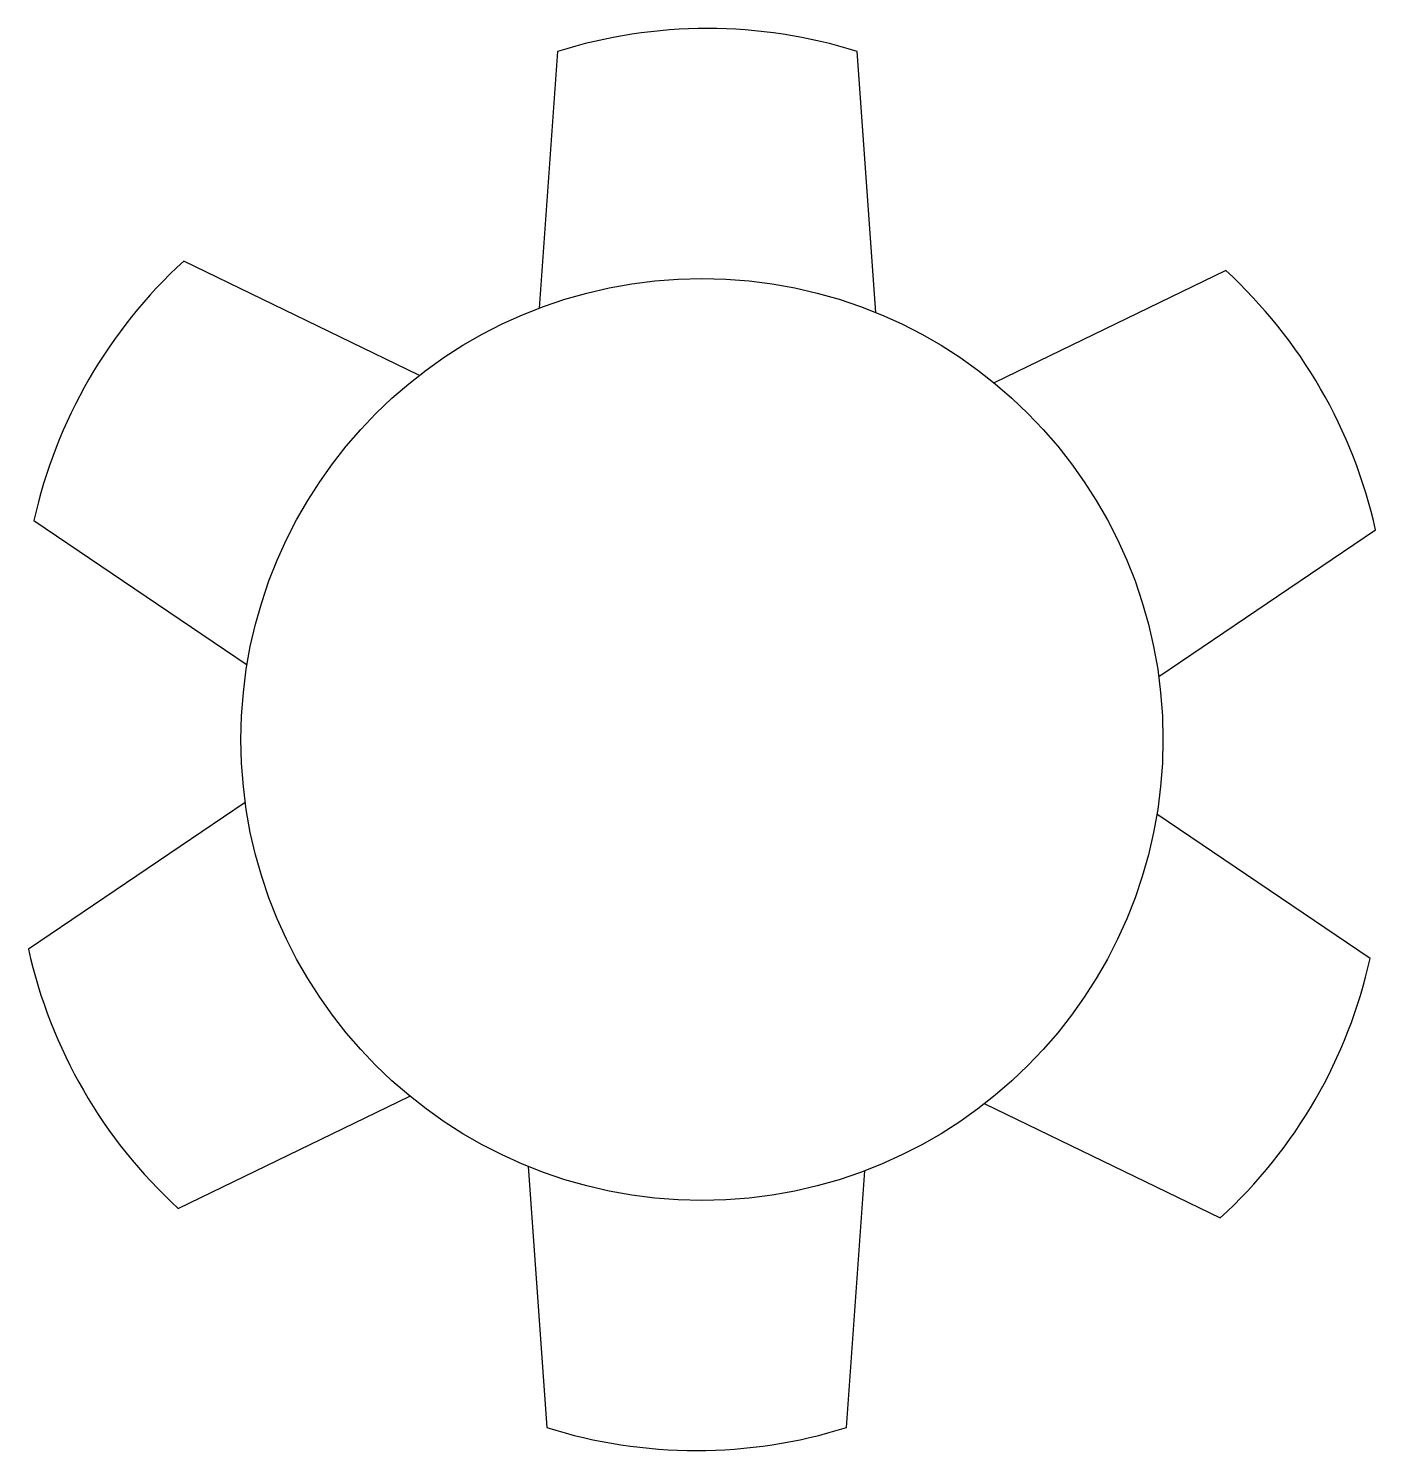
# Model space of a CAD drawing. Extents: x -730.24 to -728.49, y 1875.82 to 1877.67.
import ezdxf

# ---------------------------------------------------------------- set-up
doc = ezdxf.new("R2010")
doc.units = 0
doc.header["$LTSCALE"] = 0.75
doc.layers.get('0').update_dxf_attribs({"linetype": 'CONTINUOUS'})

msp = doc.modelspace()

# ---------------------------------------------------------------- linework, layer by layer
at = {"color": 0}
for points in [[(-729.1373, 1877.3005), (-729.1616, 1877.6401, 0.153846), (-729.5516, 1877.6401), (-729.5754, 1877.3059)], [(-729.732, 1877.2186), (-730.0382, 1877.3673, 0.153846), (-730.2332, 1877.0296), (-729.9557, 1876.8418)], [(-728.769, 1876.8265), (-728.4871, 1877.0173, 0.153846), (-728.6821, 1877.3551), (-728.9834, 1877.2087)], [(-729.9583, 1876.6626), (-730.2403, 1876.4718, 0.153846), (-730.0453, 1876.1341), (-729.744, 1876.2805)], [(-728.9954, 1876.2705), (-728.6891, 1876.1218, 0.153846), (-728.4941, 1876.4595), (-728.7716, 1876.6473)], [(-729.59, 1876.1886), (-729.5658, 1875.849, 0.153846), (-729.1758, 1875.849), (-729.1519, 1876.1832)]]:
    msp.add_lwpolyline(points, format="xyb", dxfattribs=at)
msp.add_circle((-729.3637, 1876.7446), 0.6, dxfattribs=at)

doc.saveas('drawing.dxf')
